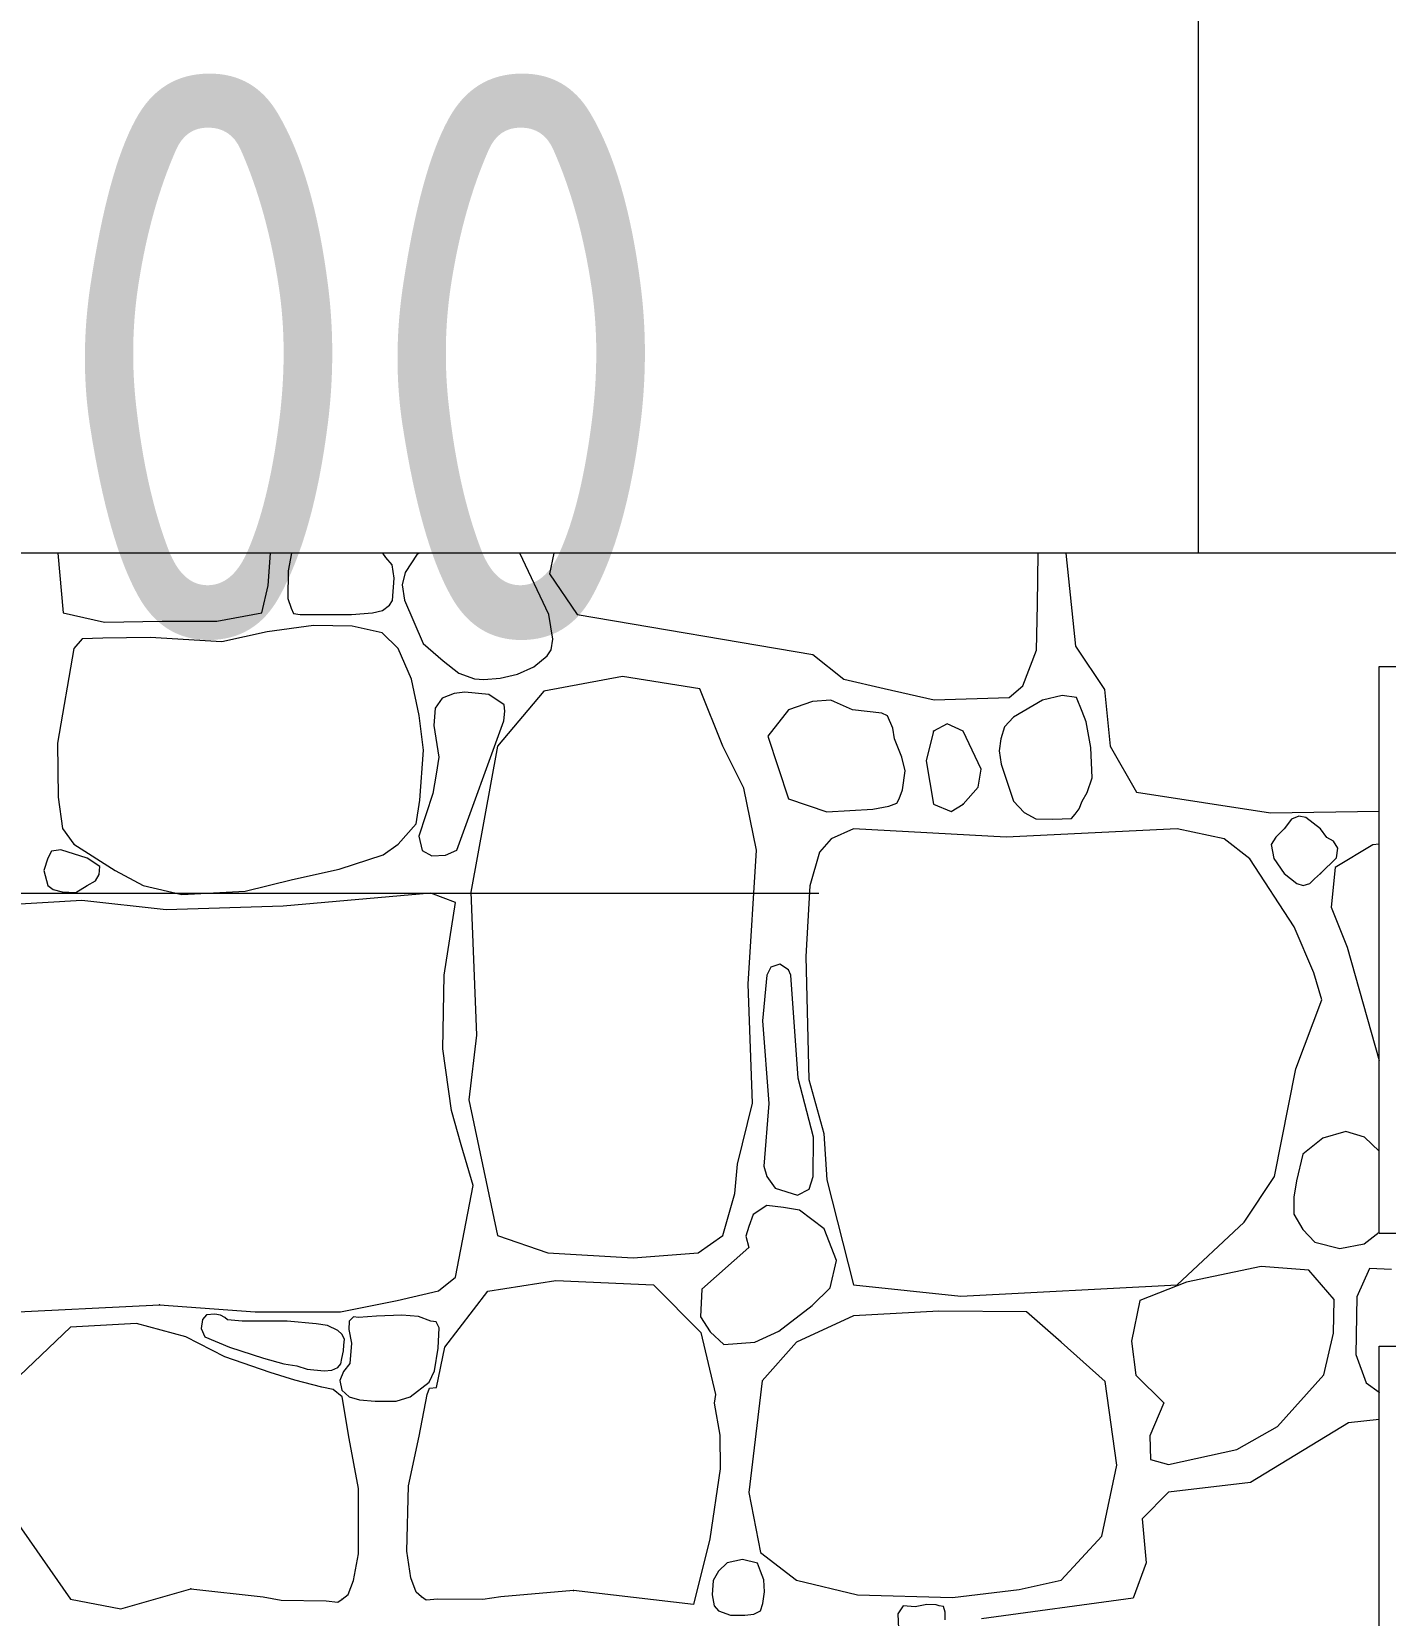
# Model space of a CAD drawing. Header units: feet. Extents: x -10410 to 374725, y -46422 to 88923.
# Drawn here: x 351948 to 352545, y -769 to -70 of the extents above; entities that cross this region are included whole.
import ezdxf

# ---------------------------------------------------------------- set-up
doc = ezdxf.new("R2010")
doc.units = ezdxf.units.FT
doc.header["$MEASUREMENT"] = 0
for name, color, linetype, lineweight in [('Интерьер - Мебель_Ном._пера__1', 7, 'Continuous', 20), ('Интерьер - Мебель_Ном._пера__7', 7, 'Continuous', 20), ('Конструктив - Перекрытия_Ном._пера__1', 7, 'Continuous', 20)]:
    doc.layers.add(name, color=color, linetype=linetype, lineweight=lineweight)
doc.layers.add('Конструктив - Стены Несущие_Ном._пера__161', color=7, linetype='Continuous', lineweight=15, true_color=0x6a6a6a)
doc.styles.add('СГЕНЕРИР_СТИЛЬ_2', font='CS_Gost2304.shx')

# ---------------------------------------------------------------- blocks, each defined once
blk = doc.blocks.new('*X206')
at = {"layer": 'Конструктив - Стены Несущие_Ном._пера__161', "linetype": 'Continuous'}
for p, q in [((351959.38, -300), (351961.66, -326.23)), ((352052.23, -314.17), (352053.27, -300)), ((352062.41, -300), (352060.96, -307.78)), ((352104.13, -301.87), (352102.79, -300)), ((352117.91, -300.43), (352112.58, -308.52)), ((352119.1, -300), (352117.91, -300.43)), ((352175.99, -327.06), (352163.22, -300)), ((352178.21, -300), (352176.36, -309.1)), ((352391.77, -322.6), (352391.99, -300)), ((352404.23, -300), (352408.44, -341.05)), ((352106.87, -305.04), (352104.13, -301.87)), ((352107.78, -311.03), (352106.87, -305.04)), ((352049.4, -326.23), (352052.23, -314.17)), ((352060.96, -307.78), (352060.82, -319.93)), ((352107, -320.84), (352107.78, -311.03)), ((352112.58, -308.52), (352111.38, -313.95)), ((352111.38, -313.95), (352112.34, -320.62)), ((352176.36, -309.1), (352188.5, -326.94)), ((352060.82, -319.93), (352062.34, -324.14)), ((352105.78, -322.83), (352107, -320.84)), ((352112.34, -320.62), (352120.63, -339.82)), ((351961.66, -326.23), (351979.9, -330.32)), ((352029.49, -329.9), (352049.4, -326.23)), ((352062.34, -324.14), (352063.34, -326.52)), ((352063.34, -326.52), (352066.28, -327.06)), ((352066.28, -327.06), (352088.91, -327.06)), ((352088.91, -327.06), (352098.23, -326.26)), ((352098.23, -326.26), (352102.57, -325.18)), ((352102.57, -325.18), (352105.78, -322.83)), ((352177.75, -337.96), (352175.99, -327.06)), ((352188.5, -326.94), (352292.51, -344.64)), ((352391.3, -342.75), (352391.77, -322.6)), ((351979.9, -330.32), (352005.38, -330)), ((352005.38, -330), (352029.49, -329.9)), ((352051.81, -334.72), (352031.79, -339.12)), ((352072.15, -331.89), (352051.81, -334.72)), ((352089.24, -332.2), (352072.15, -331.89)), ((352102.45, -335.14), (352089.24, -332.2)), ((352109.58, -341.95), (352102.45, -335.14)), ((351966.38, -341.95), (351959.15, -383.78)), ((351970.15, -337.76), (351966.38, -341.95)), ((351979.17, -337.44), (351970.15, -337.76)), ((352000.03, -337.13), (351979.17, -337.44)), ((352031.79, -339.12), (352000.03, -337.13)), ((352115.45, -355.58), (352109.58, -341.95)), ((352120.63, -339.82), (352129.45, -347.44)), ((352177.11, -342.65), (352177.75, -337.96)), ((352408.44, -341.05), (352421.32, -360.13)), ((352129.45, -347.44), (352136.38, -352.84)), ((352169.37, -350.17), (352175.37, -345.26)), ((352175.37, -345.26), (352177.11, -342.65)), ((352292.51, -344.64), (352306.26, -355.56)), ((352385.27, -358.48), (352391.3, -342.75)), ((352118.8, -371.62), (352115.45, -355.58)), ((352136.38, -352.84), (352143.19, -355.36)), ((352143.19, -355.36), (352147.38, -355.67)), ((352147.38, -355.67), (352154.63, -355.11)), ((352154.63, -355.11), (352162.23, -353.3)), ((352162.23, -353.3), (352169.37, -350.17)), ((352208.56, -354.43), (352173.88, -360.87)), ((352242.74, -359.88), (352208.56, -354.43)), ((352306.26, -355.56), (352324.06, -359.7)), ((352134.31, -361.86), (352129, -364)), ((352139.05, -361.23), (352134.31, -361.86)), ((352149.63, -362.38), (352139.05, -361.23)), ((352156.4, -366.86), (352149.63, -362.38)), ((352173.88, -360.87), (352153.33, -385.14)), ((352252.89, -385.14), (352242.74, -359.88)), ((352324.06, -359.7), (352346.09, -364.69)), ((352379.21, -363.59), (352385.27, -358.48)), ((352402.65, -362.83), (352393.94, -364.8)), ((352408.88, -363.7), (352402.65, -362.83)), ((352421.32, -360.13), (352423.79, -385.14)), ((352125.92, -368.32), (352125.24, -375.98)), ((352129, -364), (352125.92, -368.32)), ((352156.26, -373.92), (352156.66, -369.67)), ((352156.66, -369.67), (352156.4, -366.86)), ((352281.87, -369.04), (352272.71, -380.68)), ((352292.45, -365.42), (352281.87, -369.04)), ((352300.45, -364.83), (352292.45, -365.42)), ((352302.17, -365.61), (352300.45, -364.83)), ((352310.11, -369.04), (352302.17, -365.61)), ((352323.04, -370.54), (352310.11, -369.04)), ((352346.09, -364.69), (352379.21, -363.59)), ((352393.94, -364.8), (352381.19, -372.26)), ((352411.41, -369.78), (352408.88, -363.7)), ((352413.19, -374.42), (352411.41, -369.78)), ((352120.69, -386.82), (352118.8, -371.62)), ((352125.24, -375.98), (352127.53, -390)), ((352135.49, -430.96), (352156.26, -373.92)), ((352325.46, -371.77), (352323.04, -370.54)), ((352327.83, -377.24), (352325.46, -371.77)), ((352328.68, -381.92), (352327.83, -377.24)), ((352351.86, -375.21), (352345.77, -378.45)), ((352358.9, -378.45), (352351.86, -375.21)), ((352377.14, -376.53), (352375.56, -381.89)), ((352381.19, -372.26), (352377.14, -376.53)), ((352415.29, -385.72), (352413.19, -374.42)), ((351959.15, -383.78), (351959.46, -407.58)), ((352272.71, -380.68), (352281.87, -408.42)), ((352331.8, -390.03), (352328.68, -381.92)), ((352345.77, -378.45), (352342.55, -391.58)), ((352366.83, -395.3), (352358.9, -378.45)), ((352375.56, -381.89), (352374.79, -387.15)), ((352119.11, -408.94), (352120.69, -386.82)), ((352127.53, -390), (352126.39, -397.45)), ((352153.33, -385.14), (352141.69, -449.54)), ((352262.06, -403.72), (352252.89, -385.14)), ((352333.39, -396.04), (352331.8, -390.03)), ((352374.79, -387.15), (352375.74, -393.07)), ((352415.87, -399.03), (352415.29, -385.72)), ((352423.79, -385.14), (352435.43, -405.45)), ((352126.39, -397.45), (352124.82, -406)), ((352332.09, -404.44), (352333.39, -396.04)), ((352342.55, -391.58), (352345.77, -410.65)), ((352365.59, -403.22), (352366.83, -395.3)), ((352375.74, -393.07), (352381.19, -409.41)), ((352267.75, -430.96), (352262.06, -403.72)), ((352330.66, -408.42), (352332.09, -404.44)), ((352358.9, -410.65), (352365.59, -403.22)), ((352413.62, -405.58), (352415.87, -399.03)), ((351959.46, -407.58), (351961.45, -421.52)), ((352117.54, -419.42), (352119.11, -408.94)), ((352124.82, -406), (352118.69, -424.85)), ((352281.87, -408.42), (352298.71, -414.12)), ((352319.02, -412.88), (352326.15, -411.62)), ((352326.15, -411.62), (352329.65, -410.28)), ((352329.65, -410.28), (352330.66, -408.42)), ((352345.77, -410.65), (352353.62, -413.92)), ((352353.62, -413.92), (352358.9, -410.65)), ((352381.19, -409.41), (352385.8, -414.39)), ((352410.17, -412.72), (352411.41, -409.41)), ((352411.41, -409.41), (352413.62, -405.58)), ((352435.43, -405.45), (352494.63, -414.61)), ((352298.71, -414.12), (352319.02, -412.88)), ((352385.8, -414.39), (352391.07, -417.22)), ((352391.07, -417.22), (352398.49, -417.31)), ((352398.49, -417.31), (352406.72, -417.12)), ((352406.72, -417.12), (352408.4, -415.11)), ((352408.4, -415.11), (352410.17, -412.72)), ((352494.63, -414.61), (352542.58, -413.86)), ((352503.9, -417.31), (352500.57, -421.55)), ((352507.05, -415.96), (352503.9, -417.31)), ((352510.23, -416.6), (352507.05, -415.96)), ((352516.67, -421.55), (352510.23, -416.6)), ((351961.45, -421.52), (351966.38, -428.44)), ((352109.58, -428.44), (352117.54, -419.42)), ((352118.69, -424.85), (352120.08, -431.22)), ((352300.7, -426.01), (352295.49, -431.95)), ((352310.6, -421.55), (352300.7, -426.01)), ((352377.97, -425.26), (352310.6, -421.55)), ((352453.41, -421.55), (352377.97, -425.26)), ((352474.07, -426.01), (352453.41, -421.55)), ((352485.46, -434.92), (352474.07, -426.01)), ((352496.97, -425.22), (352494.88, -428.48)), ((352500.57, -421.55), (352496.97, -425.22)), ((352519.43, -425.46), (352516.67, -421.55)), ((352522.37, -427), (352519.43, -425.46)), ((351956.56, -431.52), (351954.87, -434.55)), ((351960.63, -430.85), (351956.56, -431.52)), ((351972.28, -434.55), (351960.63, -430.85)), ((351966.38, -428.44), (351984.72, -439.97)), ((352083.47, -439.44), (352102.97, -433.15)), ((352102.97, -433.15), (352109.58, -428.44)), ((352120.08, -431.22), (352124.35, -433.51)), ((352124.35, -433.51), (352130.5, -433.2)), ((352130.5, -433.2), (352135.49, -430.96)), ((352264.04, -490.16), (352267.75, -430.96)), ((352295.49, -431.95), (352291.28, -446.81)), ((352494.88, -428.48), (352495.99, -434.72)), ((352524.27, -430.18), (352522.37, -427)), ((352539.71, -428.73), (352523.11, -438.64)), ((352523.73, -434.48), (352524.27, -430.18)), ((352542.58, -428.39), (352539.71, -428.73)), ((351954.87, -434.55), (351953.23, -440.07)), ((351953.23, -440.07), (351954.87, -446.68)), ((351977.92, -438.19), (351972.28, -434.55)), ((351977.62, -441.83), (351977.92, -438.19)), ((351984.72, -439.97), (351996.99, -446.68)), ((352062.93, -443.95), (352083.47, -439.44)), ((352505.03, -464.89), (352485.46, -434.92)), ((352495.99, -434.72), (352500.57, -441.36)), ((352516.67, -441.36), (352523.73, -434.48)), ((352523.11, -438.64), (352521.38, -456.22)), ((351954.87, -446.68), (351957.29, -448.44)), ((351967.24, -449.66), (351972.28, -446.68)), ((351972.28, -446.68), (351975.98, -444.56)), ((351975.98, -444.56), (351977.62, -441.83)), ((351996.99, -446.68), (352014.08, -450.66)), ((352041.96, -449.09), (352062.93, -443.95)), ((352291.28, -446.81), (352289.55, -478.02)), ((352500.57, -441.36), (352506.15, -445.77)), ((352506.15, -445.77), (352509, -446.61)), ((352509, -446.61), (352511.94, -445.73)), ((352511.94, -445.73), (352513.98, -443.62)), ((352513.98, -443.62), (352516.67, -441.36)), ((351969.88, -453.21), (351925.08, -455.95)), ((351957.29, -448.44), (351961.3, -449.35)), ((351961.3, -449.35), (351967.24, -449.66)), ((352007.23, -457.38), (351969.88, -453.21)), ((352014.08, -450.66), (352041.96, -449.09)), ((352123.95, -450.04), (352058.75, -455.71)), ((352134.87, -454.13), (352123.95, -450.04)), ((352129.79, -486.22), (352134.87, -454.13)), ((352141.69, -449.54), (352144.16, -512.7)), ((352058.75, -455.71), (352007.23, -457.38)), ((352521.38, -456.22), (352528.41, -473.8)), ((352513.7, -485.2), (352505.03, -464.89)), ((352528.41, -473.8), (352542.58, -523.88)), ((352278.04, -481.27), (352274.1, -482.7)), ((352281.82, -483.79), (352278.04, -481.27)), ((352289.55, -478.02), (352290.79, -532.26)), ((352129.29, -518.74), (352129.79, -486.22)), ((352272.24, -486.22), (352270.39, -506.36)), ((352274.1, -482.7), (352272.24, -486.22)), ((352282.86, -486.22), (352281.82, -483.79)), ((352286.04, -531.62), (352282.86, -486.22)), ((352517.17, -497.09), (352513.7, -485.2)), ((352266.02, -542.66), (352264.04, -490.16)), ((352505.77, -527.56), (352517.17, -497.09)), ((352270.39, -506.36), (352273.13, -542.87)), ((352144.16, -512.7), (352140.7, -541.18)), ((352133.12, -545.92), (352129.29, -518.74)), ((352496.36, -575.11), (352505.77, -527.56)), ((352292.84, -557.67), (352286.04, -531.62)), ((352290.79, -532.26), (352297.48, -556.04)), ((352140.7, -541.18), (352153.33, -601.12)), ((352259.33, -569.66), (352266.02, -542.66)), ((352273.13, -542.87), (352270.96, -570.47)), ((352137.29, -561.09), (352133.12, -545.92)), ((352292.67, -575.11), (352292.84, -557.67)), ((352297.48, -556.04), (352298.71, -576.6)), ((352517.64, -558.1), (352508.87, -565.26)), ((352527.86, -555.18), (352517.64, -558.1)), ((352536.11, -557.67), (352527.86, -555.18)), ((352542.58, -563.83), (352536.11, -557.67)), ((352142.63, -579.1), (352137.29, -561.09)), ((352508.87, -565.26), (352506.08, -576.96)), ((352258.09, -582.54), (352259.33, -569.66)), ((352270.96, -570.47), (352272.24, -575.11)), ((352134.87, -619.45), (352142.63, -579.1)), ((352272.24, -575.11), (352275.93, -580.25)), ((352290.96, -580.7), (352292.67, -575.11)), ((352298.71, -576.6), (352310.6, -622.91)), ((352482.99, -595.17), (352496.36, -575.11)), ((352506.08, -576.96), (352504.9, -584.2)), ((352252.89, -601.12), (352258.09, -582.54)), ((352275.93, -580.25), (352285.87, -583.33)), ((352285.87, -583.33), (352290.96, -580.7)), ((352504.9, -584.2), (352504.81, -591.67)), ((352266.19, -591.77), (352264.36, -597.18)), ((352272.24, -587.83), (352266.19, -591.77)), ((352279.64, -588.73), (352272.24, -587.83)), ((352286.64, -589.85), (352279.64, -588.73)), ((352297.65, -598.15), (352286.64, -589.85)), ((352504.81, -591.67), (352508.87, -598.39)), ((352153.33, -601.12), (352175.62, -608.79)), ((352242, -608.79), (352252.89, -601.12)), ((352264.36, -597.18), (352262.98, -601.4)), ((352303.05, -612.14), (352297.65, -598.15)), ((352453.41, -622.91), (352482.99, -595.17)), ((352508.87, -598.39), (352514.11, -604.02)), ((352535.89, -604.72), (352542.58, -599.56)), ((352264.36, -606.35), (352243.61, -624.77)), ((352262.98, -601.4), (352264.36, -606.35)), ((352514.11, -604.02), (352525.24, -606.77)), ((352525.24, -606.77), (352535.89, -604.72)), ((352175.62, -608.79), (352213.26, -611.02)), ((352213.26, -611.02), (352242, -608.79)), ((352300.2, -624.22), (352303.05, -612.14)), ((352490.42, -614.74), (352457.48, -621.67)), ((352511.47, -616.47), (352490.42, -614.74)), ((352127.29, -625.46), (352134.87, -619.45)), ((352149.12, -625.64), (352179.09, -620.93)), ((352179.09, -620.93), (352222.18, -622.91)), ((352457.48, -621.67), (352436.92, -629.85)), ((352522.62, -629.35), (352511.47, -616.47)), ((352538.24, -615.72), (352532.66, -628.11)), ((352547.93, -616.07), (352538.24, -615.72)), ((352109.11, -629.79), (352127.29, -625.46)), ((352130.2, -650.34), (352149.12, -625.64)), ((352222.18, -622.91), (352243.16, -643.95)), ((352243.61, -624.77), (352243, -636.97)), ((352292.23, -632.02), (352300.2, -624.22)), ((352310.6, -622.91), (352357.91, -627.87)), ((352357.91, -627.87), (352453.41, -622.91)), ((352532.66, -628.11), (352532.28, -653.62)), ((351915.51, -636.12), (352004.23, -631.63)), ((352004.23, -631.63), (352046.38, -634.79)), ((352028.59, -635.8), (352024.98, -636.14)), ((352031.17, -636.31), (352028.59, -635.8)), ((352046.38, -634.79), (352084.1, -634.79)), ((352084.1, -634.79), (352109.11, -629.79)), ((352277.56, -643.29), (352292.23, -632.02)), ((352348.25, -634.55), (352310.6, -636.53)), ((352386.89, -634.8), (352348.25, -634.55)), ((352402.24, -648.18), (352386.89, -634.8)), ((352436.92, -629.85), (352433.19, -647.78)), ((352522.37, -644.21), (352522.62, -629.35)), ((351964.91, -641.6), (351931.63, -673.3)), ((351994.07, -640), (351964.91, -641.6)), ((352015.86, -645.89), (351994.07, -640)), ((352023.24, -638.16), (352022.59, -642.1)), ((352022.59, -642.1), (352024.28, -645.89)), ((352024.98, -636.14), (352023.24, -638.16)), ((352033.12, -637.22), (352031.17, -636.31)), ((352034.18, -638.39), (352033.12, -637.22)), ((352040.64, -638.93), (352034.18, -638.39)), ((352060.53, -638.86), (352040.64, -638.93)), ((352073.3, -640.03), (352060.53, -638.86)), ((352078.35, -640.85), (352073.3, -640.03)), ((352082.91, -643.02), (352078.35, -640.85)), ((352084.75, -644.69), (352082.91, -643.02)), ((352087.99, -638.86), (352087.75, -642.62)), ((352087.75, -642.62), (352088.91, -648.69)), ((352089.83, -637.07), (352087.99, -638.86)), ((352092.06, -637.28), (352089.83, -637.07)), ((352100.03, -636.73), (352092.06, -637.28)), ((352111.19, -636.2), (352100.03, -636.73)), ((352118.5, -636.91), (352111.19, -636.2)), ((352123.97, -638.86), (352118.5, -636.91)), ((352126.39, -639.17), (352123.97, -638.86)), ((352127.6, -641.85), (352126.39, -639.17)), ((352127.2, -650.85), (352127.6, -641.85)), ((352243, -636.97), (352247.31, -643.57)), ((352310.6, -636.53), (352285.34, -648.18)), ((352033, -654.71), (352015.86, -645.89)), ((352024.28, -645.89), (352035.04, -650.38)), ((352085.87, -646.91), (352084.75, -644.69)), ((352085.36, -652.07), (352085.61, -649.45)), ((352085.61, -649.45), (352085.87, -646.91)), ((352088.91, -648.69), (352088.28, -657.66)), ((352243.16, -643.95), (352249.57, -671.33)), ((352247.31, -643.57), (352253.27, -649.25)), ((352253.27, -649.25), (352267.01, -648.18)), ((352267.01, -648.18), (352277.56, -643.29)), ((352285.34, -648.18), (352270.23, -665.27)), ((352421.56, -665.51), (352402.24, -648.18)), ((352433.19, -647.78), (352435.19, -662.79)), ((352518.06, -662.62), (352522.37, -644.21)), ((352053, -661.54), (352033, -654.71)), ((352035.04, -650.38), (352050.07, -655.23)), ((352050.07, -655.23), (352059.14, -657.67)), ((352084.18, -657.71), (352084.69, -655.44)), ((352084.69, -655.44), (352085.36, -652.07)), ((352125.63, -660.79), (352127.2, -650.85)), ((352126.43, -668.2), (352130.2, -650.34)), ((352532.28, -653.62), (352536.8, -666.13)), ((352063.98, -664.9), (352053, -661.54)), ((352059.14, -657.67), (352064.84, -658.65)), ((352064.84, -658.65), (352069.42, -660.16)), ((352069.42, -660.16), (352076.91, -660.83)), ((352076.91, -660.83), (352080.34, -660.56)), ((352080.34, -660.56), (352082.91, -659.29)), ((352082.91, -659.29), (352084.18, -657.71)), ((352085.38, -661.08), (352083.81, -665.05)), ((352088.28, -657.66), (352085.38, -661.08)), ((352123.18, -665.76), (352125.63, -660.79)), ((352435.19, -662.79), (352447.57, -674.92)), ((352497.6, -685.33), (352518.06, -662.62)), ((352075.86, -668.05), (352063.98, -664.9)), ((352080.93, -669.04), (352075.86, -668.05)), ((352084.91, -672.28), (352080.93, -669.04)), ((352083.81, -665.05), (352084.62, -669.31)), ((352084.62, -669.31), (352087.99, -672.28)), ((352114.79, -672.28), (352123.18, -665.76)), ((352122.36, -671.33), (352123.44, -668.49)), ((352123.44, -668.49), (352126.43, -668.2)), ((352270.23, -665.27), (352264.29, -714.55)), ((352426.76, -702.42), (352421.56, -665.51)), ((352536.8, -666.13), (352542.52, -670.32)), ((352542.52, -670.32), (352542.58, -670.33)), ((352087.99, -690.7), (352084.91, -672.28)), ((352087.99, -672.28), (352092.43, -673.57)), ((352092.43, -673.57), (352099.45, -674.28)), ((352099.45, -674.28), (352108.69, -674.15)), ((352108.69, -674.15), (352114.79, -672.28)), ((352118.78, -689.66), (352122.36, -671.33)), ((352249.57, -671.33), (352249.06, -675.1)), ((352249.06, -675.1), (352251.47, -689.21)), ((352447.57, -674.92), (352441.38, -689.54)), ((352529.06, -683.84), (352485.71, -710.1)), ((352542.58, -682.35), (352529.06, -683.84)), ((352091.98, -712.8), (352087.99, -690.7)), ((352114.18, -711.64), (352118.78, -689.66)), ((352251.47, -689.21), (352251.65, -704.04)), ((352441.38, -689.54), (352441.62, -699.94)), ((352479.77, -695.48), (352497.6, -685.33)), ((352449.55, -702.17), (352479.77, -695.48)), ((352251.65, -704.04), (352247.07, -734.95)), ((352420.08, -733.87), (352426.76, -702.42)), ((352441.62, -699.94), (352449.55, -702.17)), ((352091.98, -741.65), (352091.98, -712.8)), ((352113.4, -740.49), (352114.18, -711.64)), ((352485.71, -710.1), (352449.55, -714.31)), ((352264.29, -714.55), (352269.49, -741.06)), ((352449.55, -714.31), (352437.91, -726.19)), ((351937.52, -722.36), (351964.91, -761.6)), ((352437.91, -726.19), (352439.64, -745.51)), ((352402.24, -753.19), (352420.08, -733.87)), ((352115.16, -752.2), (352113.4, -740.49)), ((352247.07, -734.95), (352239.88, -763.9)), ((352089.9, -753.31), (352091.98, -741.65)), ((352254.83, -745.63), (352250.91, -749.23)), ((352261.49, -744.15), (352254.83, -745.63)), ((352268.15, -745.69), (352261.49, -744.15)), ((352269.49, -749.23), (352268.15, -745.69)), ((352269.49, -741.06), (352285.34, -753.19)), ((352439.64, -745.51), (352433.95, -761.12)), ((352087.45, -759.61), (352089.9, -753.31)), ((352117.43, -758.55), (352115.16, -752.2)), ((352248.59, -753.35), (352248.14, -759.68)), ((352250.91, -749.23), (352248.59, -753.35)), ((352271.01, -753.06), (352269.49, -749.23)), ((352271.24, -758.36), (352271.01, -753.06)), ((352285.34, -753.19), (352312.34, -759.63)), ((352383.67, -757.4), (352402.24, -753.19)), ((351964.91, -761.6), (351987.13, -765.82)), ((351987.13, -765.82), (352018.01, -757)), ((352018.01, -757), (352049.95, -760.54)), ((352049.95, -760.54), (352057.93, -761.99)), ((352082.91, -762.92), (352084.91, -761.6)), ((352084.91, -761.6), (352087.45, -759.61)), ((352119.92, -760.62), (352117.43, -758.55)), ((352121.88, -762), (352119.92, -760.62)), ((352127.02, -761.55), (352121.88, -762)), ((352146.88, -761.75), (352127.02, -761.55)), ((352154.9, -760.51), (352146.88, -761.75)), ((352186.92, -757.85), (352154.9, -760.51)), ((352239.88, -763.9), (352186.92, -757.85)), ((352248.14, -759.68), (352249.01, -764.6)), ((352270.47, -763.48), (352271.24, -758.36)), ((352312.34, -759.63), (352354.19, -760.87)), ((352354.19, -760.87), (352383.67, -757.4)), ((352433.95, -761.12), (352367.07, -770.28)), ((352057.93, -761.99), (352077.79, -762.34)), ((352077.79, -762.34), (352082.91, -762.92)), ((352249.01, -764.6), (352250.91, -766.81)), ((352250.91, -766.81), (352256.22, -768.63)), ((352256.22, -768.63), (352262.52, -768.69)), ((352262.52, -768.69), (352266.57, -768.3)), ((352266.57, -768.3), (352269.49, -766.81)), ((352269.49, -766.81), (352270.47, -763.48)), ((352332.45, -764.6), (352330.14, -768.05)), ((352330.14, -768.05), (352330.43, -774.67)), ((352337.79, -765.02), (352332.45, -764.6)), ((352342.88, -763.96), (352337.79, -765.02)), ((352346.99, -764.09), (352342.88, -763.96)), ((352348.28, -764.6), (352346.99, -764.09)), ((352350.31, -764.89), (352348.28, -764.6)), ((352350.92, -767.34), (352350.31, -764.89)), ((352351.05, -770.75), (352350.92, -767.34))]:
    blk.add_line(p, q, dxfattribs=at)
for p in [(352345.77, -378.45), (352358.9, -410.65), (352516.67, -441.36), (352004.23, -631.63), (352018.01, -757), (352084.91, -761.6), (352084.91, -761.6), (352119.92, -760.62), (352119.92, -760.62), (352186.92, -757.85)]:
    blk.add_point(p, dxfattribs=at)
blk = doc.blocks.new('Штриховка_103', base_point=(0, 0))
at = {"layer": 'Конструктив - Стены Несущие_Ном._пера__161', "linetype": 'Continuous'}
blk.add_blockref('*X206', (0, 0), dxfattribs=at)
blk = doc.blocks.new('*X210')
at = {"layer": 'Конструктив - Стены Несущие_Ном._пера__161', "linetype": 'Continuous'}
for p, q in [((351959.38, -300), (351961.66, -326.23)), ((352052.23, -314.17), (352053.27, -300)), ((352062.41, -300), (352060.96, -307.78)), ((352104.13, -301.87), (352102.79, -300)), ((352117.91, -300.43), (352112.58, -308.52)), ((352119.1, -300), (352117.91, -300.43)), ((352175.99, -327.06), (352163.22, -300)), ((352178.21, -300), (352176.36, -309.1)), ((352391.77, -322.6), (352391.99, -300)), ((352404.23, -300), (352408.44, -341.05)), ((352106.87, -305.04), (352104.13, -301.87)), ((352107.78, -311.03), (352106.87, -305.04)), ((352049.4, -326.23), (352052.23, -314.17)), ((352060.96, -307.78), (352060.82, -319.93)), ((352107, -320.84), (352107.78, -311.03)), ((352112.58, -308.52), (352111.38, -313.95)), ((352111.38, -313.95), (352112.34, -320.62)), ((352176.36, -309.1), (352188.5, -326.94)), ((352060.82, -319.93), (352062.34, -324.14)), ((352105.78, -322.83), (352107, -320.84)), ((352112.34, -320.62), (352120.63, -339.82)), ((351961.66, -326.23), (351979.9, -330.32)), ((352029.49, -329.9), (352049.4, -326.23)), ((352062.34, -324.14), (352063.34, -326.52)), ((352063.34, -326.52), (352066.28, -327.06)), ((352066.28, -327.06), (352088.91, -327.06)), ((352088.91, -327.06), (352098.23, -326.26)), ((352098.23, -326.26), (352102.57, -325.18)), ((352102.57, -325.18), (352105.78, -322.83)), ((352177.75, -337.96), (352175.99, -327.06)), ((352188.5, -326.94), (352292.51, -344.64)), ((352391.3, -342.75), (352391.77, -322.6)), ((351979.9, -330.32), (352005.38, -330)), ((352005.38, -330), (352029.49, -329.9)), ((352051.81, -334.72), (352031.79, -339.12)), ((352072.15, -331.89), (352051.81, -334.72)), ((352089.24, -332.2), (352072.15, -331.89)), ((352102.45, -335.14), (352089.24, -332.2)), ((352109.58, -341.95), (352102.45, -335.14)), ((351966.38, -341.95), (351959.15, -383.78)), ((351970.15, -337.76), (351966.38, -341.95)), ((351979.17, -337.44), (351970.15, -337.76)), ((352000.03, -337.13), (351979.17, -337.44)), ((352031.79, -339.12), (352000.03, -337.13)), ((352115.45, -355.58), (352109.58, -341.95)), ((352120.63, -339.82), (352129.45, -347.44)), ((352177.11, -342.65), (352177.75, -337.96)), ((352408.44, -341.05), (352421.32, -360.13)), ((352129.45, -347.44), (352136.38, -352.84)), ((352169.37, -350.17), (352175.37, -345.26)), ((352175.37, -345.26), (352177.11, -342.65)), ((352292.51, -344.64), (352306.26, -355.56)), ((352385.27, -358.48), (352391.3, -342.75)), ((352118.8, -371.62), (352115.45, -355.58)), ((352136.38, -352.84), (352143.19, -355.36)), ((352143.19, -355.36), (352147.38, -355.67)), ((352147.38, -355.67), (352154.63, -355.11)), ((352154.63, -355.11), (352162.23, -353.3)), ((352162.23, -353.3), (352169.37, -350.17)), ((352208.56, -354.43), (352173.88, -360.87)), ((352242.74, -359.88), (352208.56, -354.43)), ((352306.26, -355.56), (352324.06, -359.7)), ((352134.31, -361.86), (352129, -364)), ((352139.05, -361.23), (352134.31, -361.86)), ((352149.63, -362.38), (352139.05, -361.23)), ((352156.4, -366.86), (352149.63, -362.38)), ((352173.88, -360.87), (352153.33, -385.14)), ((352252.89, -385.14), (352242.74, -359.88)), ((352324.06, -359.7), (352346.09, -364.69)), ((352379.21, -363.59), (352385.27, -358.48)), ((352402.65, -362.83), (352393.94, -364.8)), ((352408.88, -363.7), (352402.65, -362.83)), ((352421.32, -360.13), (352423.79, -385.14)), ((352125.92, -368.32), (352125.24, -375.98)), ((352129, -364), (352125.92, -368.32)), ((352156.26, -373.92), (352156.66, -369.67)), ((352156.66, -369.67), (352156.4, -366.86)), ((352281.87, -369.04), (352272.71, -380.68)), ((352292.45, -365.42), (352281.87, -369.04)), ((352300.45, -364.83), (352292.45, -365.42)), ((352302.17, -365.61), (352300.45, -364.83)), ((352310.11, -369.04), (352302.17, -365.61)), ((352323.04, -370.54), (352310.11, -369.04)), ((352346.09, -364.69), (352379.21, -363.59)), ((352393.94, -364.8), (352381.19, -372.26)), ((352411.41, -369.78), (352408.88, -363.7)), ((352413.19, -374.42), (352411.41, -369.78)), ((352120.69, -386.82), (352118.8, -371.62)), ((352125.24, -375.98), (352127.53, -390)), ((352135.49, -430.96), (352156.26, -373.92)), ((352325.46, -371.77), (352323.04, -370.54)), ((352327.83, -377.24), (352325.46, -371.77)), ((352328.68, -381.92), (352327.83, -377.24)), ((352351.86, -375.21), (352345.77, -378.45)), ((352358.9, -378.45), (352351.86, -375.21)), ((352377.14, -376.53), (352375.56, -381.89)), ((352381.19, -372.26), (352377.14, -376.53)), ((352415.29, -385.72), (352413.19, -374.42)), ((351959.15, -383.78), (351959.46, -407.58)), ((352272.71, -380.68), (352281.87, -408.42)), ((352331.8, -390.03), (352328.68, -381.92)), ((352345.77, -378.45), (352342.55, -391.58)), ((352366.83, -395.3), (352358.9, -378.45)), ((352375.56, -381.89), (352374.79, -387.15)), ((352119.11, -408.94), (352120.69, -386.82)), ((352127.53, -390), (352126.39, -397.45)), ((352153.33, -385.14), (352141.69, -449.54)), ((352262.06, -403.72), (352252.89, -385.14)), ((352333.39, -396.04), (352331.8, -390.03)), ((352374.79, -387.15), (352375.74, -393.07)), ((352415.87, -399.03), (352415.29, -385.72)), ((352423.79, -385.14), (352435.43, -405.45)), ((352126.39, -397.45), (352124.82, -406)), ((352332.09, -404.44), (352333.39, -396.04)), ((352342.55, -391.58), (352345.77, -410.65)), ((352365.59, -403.22), (352366.83, -395.3)), ((352375.74, -393.07), (352381.19, -409.41)), ((352267.75, -430.96), (352262.06, -403.72)), ((352330.66, -408.42), (352332.09, -404.44)), ((352358.9, -410.65), (352365.59, -403.22)), ((352413.62, -405.58), (352415.87, -399.03)), ((351959.46, -407.58), (351961.45, -421.52)), ((352117.54, -419.42), (352119.11, -408.94)), ((352124.82, -406), (352118.69, -424.85)), ((352281.87, -408.42), (352298.71, -414.12)), ((352319.02, -412.88), (352326.15, -411.62)), ((352326.15, -411.62), (352329.65, -410.28)), ((352329.65, -410.28), (352330.66, -408.42)), ((352345.77, -410.65), (352353.62, -413.92)), ((352353.62, -413.92), (352358.9, -410.65)), ((352381.19, -409.41), (352385.8, -414.39)), ((352410.17, -412.72), (352411.41, -409.41)), ((352411.41, -409.41), (352413.62, -405.58)), ((352435.43, -405.45), (352494.63, -414.61)), ((352298.71, -414.12), (352319.02, -412.88)), ((352385.8, -414.39), (352391.07, -417.22)), ((352391.07, -417.22), (352398.49, -417.31)), ((352398.49, -417.31), (352406.72, -417.12)), ((352406.72, -417.12), (352408.4, -415.11)), ((352408.4, -415.11), (352410.17, -412.72)), ((352494.63, -414.61), (352542.58, -413.86)), ((352503.9, -417.31), (352500.57, -421.55)), ((352507.05, -415.96), (352503.9, -417.31)), ((352510.23, -416.6), (352507.05, -415.96)), ((352516.67, -421.55), (352510.23, -416.6)), ((351961.45, -421.52), (351966.38, -428.44)), ((352109.58, -428.44), (352117.54, -419.42)), ((352118.69, -424.85), (352120.08, -431.22)), ((352300.7, -426.01), (352295.49, -431.95)), ((352310.6, -421.55), (352300.7, -426.01)), ((352377.97, -425.26), (352310.6, -421.55)), ((352453.41, -421.55), (352377.97, -425.26)), ((352474.07, -426.01), (352453.41, -421.55)), ((352485.46, -434.92), (352474.07, -426.01)), ((352496.97, -425.22), (352494.88, -428.48)), ((352500.57, -421.55), (352496.97, -425.22)), ((352519.43, -425.46), (352516.67, -421.55)), ((352522.37, -427), (352519.43, -425.46)), ((351956.56, -431.52), (351954.87, -434.55)), ((351960.63, -430.85), (351956.56, -431.52)), ((351972.28, -434.55), (351960.63, -430.85)), ((351966.38, -428.44), (351984.72, -439.97)), ((352083.47, -439.44), (352102.97, -433.15)), ((352102.97, -433.15), (352109.58, -428.44)), ((352120.08, -431.22), (352124.35, -433.51)), ((352124.35, -433.51), (352130.5, -433.2)), ((352130.5, -433.2), (352135.49, -430.96)), ((352264.04, -490.16), (352267.75, -430.96)), ((352295.49, -431.95), (352291.28, -446.81)), ((352494.88, -428.48), (352495.99, -434.72)), ((352524.27, -430.18), (352522.37, -427)), ((352539.71, -428.73), (352523.11, -438.64)), ((352523.73, -434.48), (352524.27, -430.18)), ((352542.58, -428.39), (352539.71, -428.73)), ((351954.87, -434.55), (351953.23, -440.07)), ((351953.23, -440.07), (351954.87, -446.68)), ((351977.92, -438.19), (351972.28, -434.55)), ((351977.62, -441.83), (351977.92, -438.19)), ((351984.72, -439.97), (351996.99, -446.68)), ((352062.93, -443.95), (352083.47, -439.44)), ((352505.03, -464.89), (352485.46, -434.92)), ((352495.99, -434.72), (352500.57, -441.36)), ((352516.67, -441.36), (352523.73, -434.48)), ((352523.11, -438.64), (352521.38, -456.22)), ((351954.87, -446.68), (351957.29, -448.44)), ((351967.24, -449.66), (351972.28, -446.68)), ((351972.28, -446.68), (351975.98, -444.56)), ((351975.98, -444.56), (351977.62, -441.83)), ((351996.99, -446.68), (352014.08, -450.66)), ((352041.96, -449.09), (352062.93, -443.95)), ((352291.28, -446.81), (352289.55, -478.02)), ((352500.57, -441.36), (352506.15, -445.77)), ((352506.15, -445.77), (352509, -446.61)), ((352509, -446.61), (352511.94, -445.73)), ((352511.94, -445.73), (352513.98, -443.62)), ((352513.98, -443.62), (352516.67, -441.36)), ((351969.88, -453.21), (351925.08, -455.95)), ((351957.29, -448.44), (351961.3, -449.35)), ((351961.3, -449.35), (351967.24, -449.66)), ((352007.23, -457.38), (351969.88, -453.21)), ((352014.08, -450.66), (352041.96, -449.09)), ((352123.95, -450.04), (352058.75, -455.71)), ((352134.87, -454.13), (352123.95, -450.04)), ((352129.79, -486.22), (352134.87, -454.13)), ((352141.69, -449.54), (352144.16, -512.7)), ((352058.75, -455.71), (352007.23, -457.38)), ((352521.38, -456.22), (352528.41, -473.8)), ((352513.7, -485.2), (352505.03, -464.89)), ((352528.41, -473.8), (352542.58, -523.88)), ((352278.04, -481.27), (352274.1, -482.7)), ((352281.82, -483.79), (352278.04, -481.27)), ((352289.55, -478.02), (352290.79, -532.26)), ((352129.29, -518.74), (352129.79, -486.22)), ((352272.24, -486.22), (352270.39, -506.36)), ((352274.1, -482.7), (352272.24, -486.22)), ((352282.86, -486.22), (352281.82, -483.79)), ((352286.04, -531.62), (352282.86, -486.22)), ((352517.17, -497.09), (352513.7, -485.2)), ((352266.02, -542.66), (352264.04, -490.16)), ((352505.77, -527.56), (352517.17, -497.09)), ((352270.39, -506.36), (352273.13, -542.87)), ((352144.16, -512.7), (352140.7, -541.18)), ((352133.12, -545.92), (352129.29, -518.74)), ((352496.36, -575.11), (352505.77, -527.56)), ((352292.84, -557.67), (352286.04, -531.62)), ((352290.79, -532.26), (352297.48, -556.04)), ((352140.7, -541.18), (352153.33, -601.12)), ((352259.33, -569.66), (352266.02, -542.66)), ((352273.13, -542.87), (352270.96, -570.47)), ((352137.29, -561.09), (352133.12, -545.92)), ((352292.67, -575.11), (352292.84, -557.67)), ((352297.48, -556.04), (352298.71, -576.6)), ((352517.64, -558.1), (352508.87, -565.26)), ((352527.86, -555.18), (352517.64, -558.1)), ((352536.11, -557.67), (352527.86, -555.18)), ((352542.58, -563.83), (352536.11, -557.67)), ((352142.63, -579.1), (352137.29, -561.09)), ((352508.87, -565.26), (352506.08, -576.96)), ((352258.09, -582.54), (352259.33, -569.66)), ((352270.96, -570.47), (352272.24, -575.11)), ((352134.87, -619.45), (352142.63, -579.1)), ((352272.24, -575.11), (352275.93, -580.25)), ((352290.96, -580.7), (352292.67, -575.11)), ((352298.71, -576.6), (352310.6, -622.91)), ((352482.99, -595.17), (352496.36, -575.11)), ((352506.08, -576.96), (352504.9, -584.2)), ((352252.89, -601.12), (352258.09, -582.54)), ((352275.93, -580.25), (352285.87, -583.33)), ((352285.87, -583.33), (352290.96, -580.7)), ((352504.9, -584.2), (352504.81, -591.67)), ((352266.19, -591.77), (352264.36, -597.18)), ((352272.24, -587.83), (352266.19, -591.77)), ((352279.64, -588.73), (352272.24, -587.83)), ((352286.64, -589.85), (352279.64, -588.73)), ((352297.65, -598.15), (352286.64, -589.85)), ((352504.81, -591.67), (352508.87, -598.39)), ((352153.33, -601.12), (352175.62, -608.79)), ((352242, -608.79), (352252.89, -601.12)), ((352264.36, -597.18), (352262.98, -601.4)), ((352303.05, -612.14), (352297.65, -598.15)), ((352453.41, -622.91), (352482.99, -595.17)), ((352508.87, -598.39), (352514.11, -604.02)), ((352535.89, -604.72), (352542.58, -599.56)), ((352264.36, -606.35), (352243.61, -624.77)), ((352262.98, -601.4), (352264.36, -606.35)), ((352514.11, -604.02), (352525.24, -606.77)), ((352525.24, -606.77), (352535.89, -604.72)), ((352175.62, -608.79), (352213.26, -611.02)), ((352213.26, -611.02), (352242, -608.79)), ((352300.2, -624.22), (352303.05, -612.14)), ((352490.42, -614.74), (352457.48, -621.67)), ((352511.47, -616.47), (352490.42, -614.74)), ((352127.29, -625.46), (352134.87, -619.45)), ((352149.12, -625.64), (352179.09, -620.93)), ((352179.09, -620.93), (352222.18, -622.91)), ((352457.48, -621.67), (352436.92, -629.85)), ((352522.62, -629.35), (352511.47, -616.47)), ((352538.24, -615.72), (352532.66, -628.11)), ((352547.93, -616.07), (352538.24, -615.72)), ((352109.11, -629.79), (352127.29, -625.46)), ((352130.2, -650.34), (352149.12, -625.64)), ((352222.18, -622.91), (352243.16, -643.95)), ((352243.61, -624.77), (352243, -636.97)), ((352292.23, -632.02), (352300.2, -624.22)), ((352310.6, -622.91), (352357.91, -627.87)), ((352357.91, -627.87), (352453.41, -622.91)), ((352532.66, -628.11), (352532.28, -653.62)), ((351915.51, -636.12), (352004.23, -631.63)), ((352004.23, -631.63), (352046.38, -634.79)), ((352028.59, -635.8), (352024.98, -636.14)), ((352031.17, -636.31), (352028.59, -635.8)), ((352046.38, -634.79), (352084.1, -634.79)), ((352084.1, -634.79), (352109.11, -629.79)), ((352277.56, -643.29), (352292.23, -632.02)), ((352348.25, -634.55), (352310.6, -636.53)), ((352386.89, -634.8), (352348.25, -634.55)), ((352402.24, -648.18), (352386.89, -634.8)), ((352436.92, -629.85), (352433.19, -647.78)), ((352522.37, -644.21), (352522.62, -629.35)), ((351964.91, -641.6), (351931.63, -673.3)), ((351994.07, -640), (351964.91, -641.6)), ((352015.86, -645.89), (351994.07, -640)), ((352023.24, -638.16), (352022.59, -642.1)), ((352022.59, -642.1), (352024.28, -645.89)), ((352024.98, -636.14), (352023.24, -638.16)), ((352033.12, -637.22), (352031.17, -636.31)), ((352034.18, -638.39), (352033.12, -637.22)), ((352040.64, -638.93), (352034.18, -638.39)), ((352060.53, -638.86), (352040.64, -638.93)), ((352073.3, -640.03), (352060.53, -638.86)), ((352078.35, -640.85), (352073.3, -640.03)), ((352082.91, -643.02), (352078.35, -640.85)), ((352084.75, -644.69), (352082.91, -643.02)), ((352087.99, -638.86), (352087.75, -642.62)), ((352087.75, -642.62), (352088.91, -648.69)), ((352089.83, -637.07), (352087.99, -638.86)), ((352092.06, -637.28), (352089.83, -637.07)), ((352100.03, -636.73), (352092.06, -637.28)), ((352111.19, -636.2), (352100.03, -636.73)), ((352118.5, -636.91), (352111.19, -636.2)), ((352123.97, -638.86), (352118.5, -636.91)), ((352126.39, -639.17), (352123.97, -638.86)), ((352127.6, -641.85), (352126.39, -639.17)), ((352127.2, -650.85), (352127.6, -641.85)), ((352243, -636.97), (352247.31, -643.57)), ((352310.6, -636.53), (352285.34, -648.18)), ((352033, -654.71), (352015.86, -645.89)), ((352024.28, -645.89), (352035.04, -650.38)), ((352085.87, -646.91), (352084.75, -644.69)), ((352085.36, -652.07), (352085.61, -649.45)), ((352085.61, -649.45), (352085.87, -646.91)), ((352088.91, -648.69), (352088.28, -657.66)), ((352243.16, -643.95), (352249.57, -671.33)), ((352247.31, -643.57), (352253.27, -649.25)), ((352253.27, -649.25), (352267.01, -648.18)), ((352267.01, -648.18), (352277.56, -643.29)), ((352285.34, -648.18), (352270.23, -665.27)), ((352421.56, -665.51), (352402.24, -648.18)), ((352433.19, -647.78), (352435.19, -662.79)), ((352518.06, -662.62), (352522.37, -644.21)), ((352053, -661.54), (352033, -654.71)), ((352035.04, -650.38), (352050.07, -655.23)), ((352050.07, -655.23), (352059.14, -657.67)), ((352084.18, -657.71), (352084.69, -655.44)), ((352084.69, -655.44), (352085.36, -652.07)), ((352125.63, -660.79), (352127.2, -650.85)), ((352126.43, -668.2), (352130.2, -650.34)), ((352532.28, -653.62), (352536.8, -666.13)), ((352063.98, -664.9), (352053, -661.54)), ((352059.14, -657.67), (352064.84, -658.65)), ((352064.84, -658.65), (352069.42, -660.16)), ((352069.42, -660.16), (352076.91, -660.83)), ((352076.91, -660.83), (352080.34, -660.56)), ((352080.34, -660.56), (352082.91, -659.29)), ((352082.91, -659.29), (352084.18, -657.71)), ((352085.38, -661.08), (352083.81, -665.05)), ((352088.28, -657.66), (352085.38, -661.08)), ((352123.18, -665.76), (352125.63, -660.79)), ((352435.19, -662.79), (352447.57, -674.92)), ((352497.6, -685.33), (352518.06, -662.62)), ((352075.86, -668.05), (352063.98, -664.9)), ((352080.93, -669.04), (352075.86, -668.05)), ((352084.91, -672.28), (352080.93, -669.04)), ((352083.81, -665.05), (352084.62, -669.31)), ((352084.62, -669.31), (352087.99, -672.28)), ((352114.79, -672.28), (352123.18, -665.76)), ((352122.36, -671.33), (352123.44, -668.49)), ((352123.44, -668.49), (352126.43, -668.2)), ((352270.23, -665.27), (352264.29, -714.55)), ((352426.76, -702.42), (352421.56, -665.51)), ((352536.8, -666.13), (352542.52, -670.32)), ((352542.52, -670.32), (352542.58, -670.33)), ((352087.99, -690.7), (352084.91, -672.28)), ((352087.99, -672.28), (352092.43, -673.57)), ((352092.43, -673.57), (352099.45, -674.28)), ((352099.45, -674.28), (352108.69, -674.15)), ((352108.69, -674.15), (352114.79, -672.28)), ((352118.78, -689.66), (352122.36, -671.33)), ((352249.57, -671.33), (352249.06, -675.1)), ((352249.06, -675.1), (352251.47, -689.21)), ((352447.57, -674.92), (352441.38, -689.54)), ((352529.06, -683.84), (352485.71, -710.1)), ((352542.58, -682.35), (352529.06, -683.84)), ((352091.98, -712.8), (352087.99, -690.7)), ((352114.18, -711.64), (352118.78, -689.66)), ((352251.47, -689.21), (352251.65, -704.04)), ((352441.38, -689.54), (352441.62, -699.94)), ((352479.77, -695.48), (352497.6, -685.33)), ((352449.55, -702.17), (352479.77, -695.48)), ((352251.65, -704.04), (352247.07, -734.95)), ((352420.08, -733.87), (352426.76, -702.42)), ((352441.62, -699.94), (352449.55, -702.17)), ((352091.98, -741.65), (352091.98, -712.8)), ((352113.4, -740.49), (352114.18, -711.64)), ((352485.71, -710.1), (352449.55, -714.31)), ((352264.29, -714.55), (352269.49, -741.06)), ((352449.55, -714.31), (352437.91, -726.19)), ((351937.52, -722.36), (351964.91, -761.6)), ((352437.91, -726.19), (352439.64, -745.51)), ((352402.24, -753.19), (352420.08, -733.87)), ((352115.16, -752.2), (352113.4, -740.49)), ((352247.07, -734.95), (352239.88, -763.9)), ((352089.9, -753.31), (352091.98, -741.65)), ((352254.83, -745.63), (352250.91, -749.23)), ((352261.49, -744.15), (352254.83, -745.63)), ((352268.15, -745.69), (352261.49, -744.15)), ((352269.49, -749.23), (352268.15, -745.69)), ((352269.49, -741.06), (352285.34, -753.19)), ((352439.64, -745.51), (352433.95, -761.12)), ((352087.45, -759.61), (352089.9, -753.31)), ((352117.43, -758.55), (352115.16, -752.2)), ((352248.59, -753.35), (352248.14, -759.68)), ((352250.91, -749.23), (352248.59, -753.35)), ((352271.01, -753.06), (352269.49, -749.23)), ((352271.24, -758.36), (352271.01, -753.06)), ((352285.34, -753.19), (352312.34, -759.63)), ((352383.67, -757.4), (352402.24, -753.19)), ((351964.91, -761.6), (351987.13, -765.82)), ((351987.13, -765.82), (352018.01, -757)), ((352018.01, -757), (352049.95, -760.54)), ((352049.95, -760.54), (352057.93, -761.99)), ((352082.91, -762.92), (352084.91, -761.6)), ((352084.91, -761.6), (352087.45, -759.61)), ((352119.92, -760.62), (352117.43, -758.55)), ((352121.88, -762), (352119.92, -760.62)), ((352127.02, -761.55), (352121.88, -762)), ((352146.88, -761.75), (352127.02, -761.55)), ((352154.9, -760.51), (352146.88, -761.75)), ((352186.92, -757.85), (352154.9, -760.51)), ((352239.88, -763.9), (352186.92, -757.85)), ((352248.14, -759.68), (352249.01, -764.6)), ((352270.47, -763.48), (352271.24, -758.36)), ((352312.34, -759.63), (352354.19, -760.87)), ((352354.19, -760.87), (352383.67, -757.4)), ((352433.95, -761.12), (352367.07, -770.28)), ((352057.93, -761.99), (352077.79, -762.34)), ((352077.79, -762.34), (352082.91, -762.92)), ((352249.01, -764.6), (352250.91, -766.81)), ((352250.91, -766.81), (352256.22, -768.63)), ((352256.22, -768.63), (352262.52, -768.69)), ((352262.52, -768.69), (352266.57, -768.3)), ((352266.57, -768.3), (352269.49, -766.81)), ((352269.49, -766.81), (352270.47, -763.48)), ((352332.45, -764.6), (352330.14, -768.05)), ((352330.14, -768.05), (352330.43, -774.67)), ((352337.79, -765.02), (352332.45, -764.6)), ((352342.88, -763.96), (352337.79, -765.02)), ((352346.99, -764.09), (352342.88, -763.96)), ((352348.28, -764.6), (352346.99, -764.09)), ((352350.31, -764.89), (352348.28, -764.6)), ((352350.92, -767.34), (352350.31, -764.89)), ((352351.05, -770.75), (352350.92, -767.34))]:
    blk.add_line(p, q, dxfattribs=at)
for p in [(352345.77, -378.45), (352358.9, -410.65), (352516.67, -441.36), (352004.23, -631.63), (352018.01, -757), (352084.91, -761.6), (352084.91, -761.6), (352119.92, -760.62), (352119.92, -760.62), (352186.92, -757.85)]:
    blk.add_point(p, dxfattribs=at)
blk = doc.blocks.new('Штриховка_105', base_point=(0, 0))
at = {"layer": 'Конструктив - Стены Несущие_Ном._пера__161', "linetype": 'Continuous'}
blk.add_blockref('*X210', (0, 0), dxfattribs=at)

msp = doc.modelspace()

# ---------------------------------------------------------------- linework, layer by layer
at = {"layer": 'Интерьер - Мебель_Ном._пера__1', "linetype": 'Continuous'}
msp.add_line((351512.23354, -450), (352295.26519, -450), dxfattribs=at)
at = {"layer": 'Интерьер - Мебель_Ном._пера__7', "linetype": 'Continuous'}
for p, q in [((352542.58257, -350), (352612.58257, -350)), ((352542.58257, -600), (352542.58257, -350)), ((352542.58257, -600), (352612.58257, -600)), ((352542.58257, -650), (352612.58257, -650)), ((352542.58257, -900), (352542.58257, -650))]:
    msp.add_line(p, q, dxfattribs=at)
at = {"layer": 'Конструктив - Перекрытия_Ном._пера__1', "linetype": 'Continuous'}
for p, q in [((352462.58261, 0), (352462.58261, -300)), ((352462.58261, -300), (346562.29186, -300)), ((352612.58257, -300), (352462.58261, -300))]:
    msp.add_line(p, q, dxfattribs=at)

# ---------------------------------------------------------------- block references
at = {"layer": 'Конструктив - Стены Несущие_Ном._пера__161', "linetype": 'Continuous'}
for name in ['Штриховка_103', 'Штриховка_105']:
    msp.add_blockref(name, (0, 0), dxfattribs=at)

# ---------------------------------------------------------------- texts
at = {"layer": 'Интерьер - Мебель_Ном._пера__1', "linetype": 'Continuous', "insert": (351512.23354, -396.54423), "char_height": 250, "attachment_point": 7, "style": 'СГЕНЕРИР_СТИЛЬ_2'}
msp.add_mtext('\\A1;{\\FCS_Gost2304.shx;-1,000}', dxfattribs=at)

doc.saveas('drawing.dxf')
